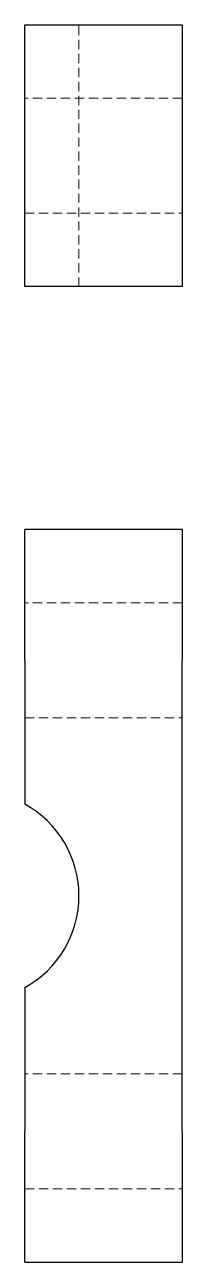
# Model space of a CAD drawing. Header units: millimetres. Extents: x 72 to 241, y 7 to 176.
# Drawn here: x 72.3 to 93.7, y 7 to 175.9 of the extents above.
import ezdxf

# ---------------------------------------------------------------- set-up
doc = ezdxf.new("R2010")
doc.units = ezdxf.units.MM
doc.linetypes.add('HIDDEN', pattern=[1.905, 1.27, -0.635])

msp = doc.modelspace()

# ---------------------------------------------------------------- linework, layer by layer
at = {"color": 7, "linetype": 'Continuous', "lineweight": 25}
for p, q in [((72.29, 140.14), (72.29, 175.86)), ((72.29, 175.86), (93.71, 175.86)), ((93.71, 175.86), (93.71, 140.14)), ((93.71, 140.14), (72.29, 140.14)), ((93.71, 107), (72.29, 107)), ((72.29, 89.14), (72.29, 107)), ((93.71, 107), (93.71, 89.14)), ((72.29, 89.14), (72.29, 69.5)), ((93.71, 24.86), (93.71, 89.14)), ((72.29, 44.5), (72.29, 24.86)), ((72.29, 7), (72.29, 24.86)), ((93.71, 24.86), (93.71, 7)), ((72.29, 7), (93.71, 7))]:
    msp.add_line(p, q, dxfattribs=at)
at = {"color": 7, "linetype": 'HIDDEN', "lineweight": 18}
for p, q in [((79.66, 140.14), (79.66, 175.86)), ((93.71, 165.86), (72.29, 165.86)), ((72.29, 150.14), (93.71, 150.14)), ((93.71, 97), (72.29, 97)), ((72.29, 81.29), (93.71, 81.29)), ((93.71, 32.71), (72.29, 32.71)), ((72.29, 17), (93.71, 17))]:
    msp.add_line(p, q, dxfattribs=at)
at = {"color": 7, "linetype": 'Continuous', "lineweight": 25}
msp.add_arc((65.37, 57), 14.29, 298.955, 61.045, dxfattribs=at)

doc.saveas('drawing.dxf')
